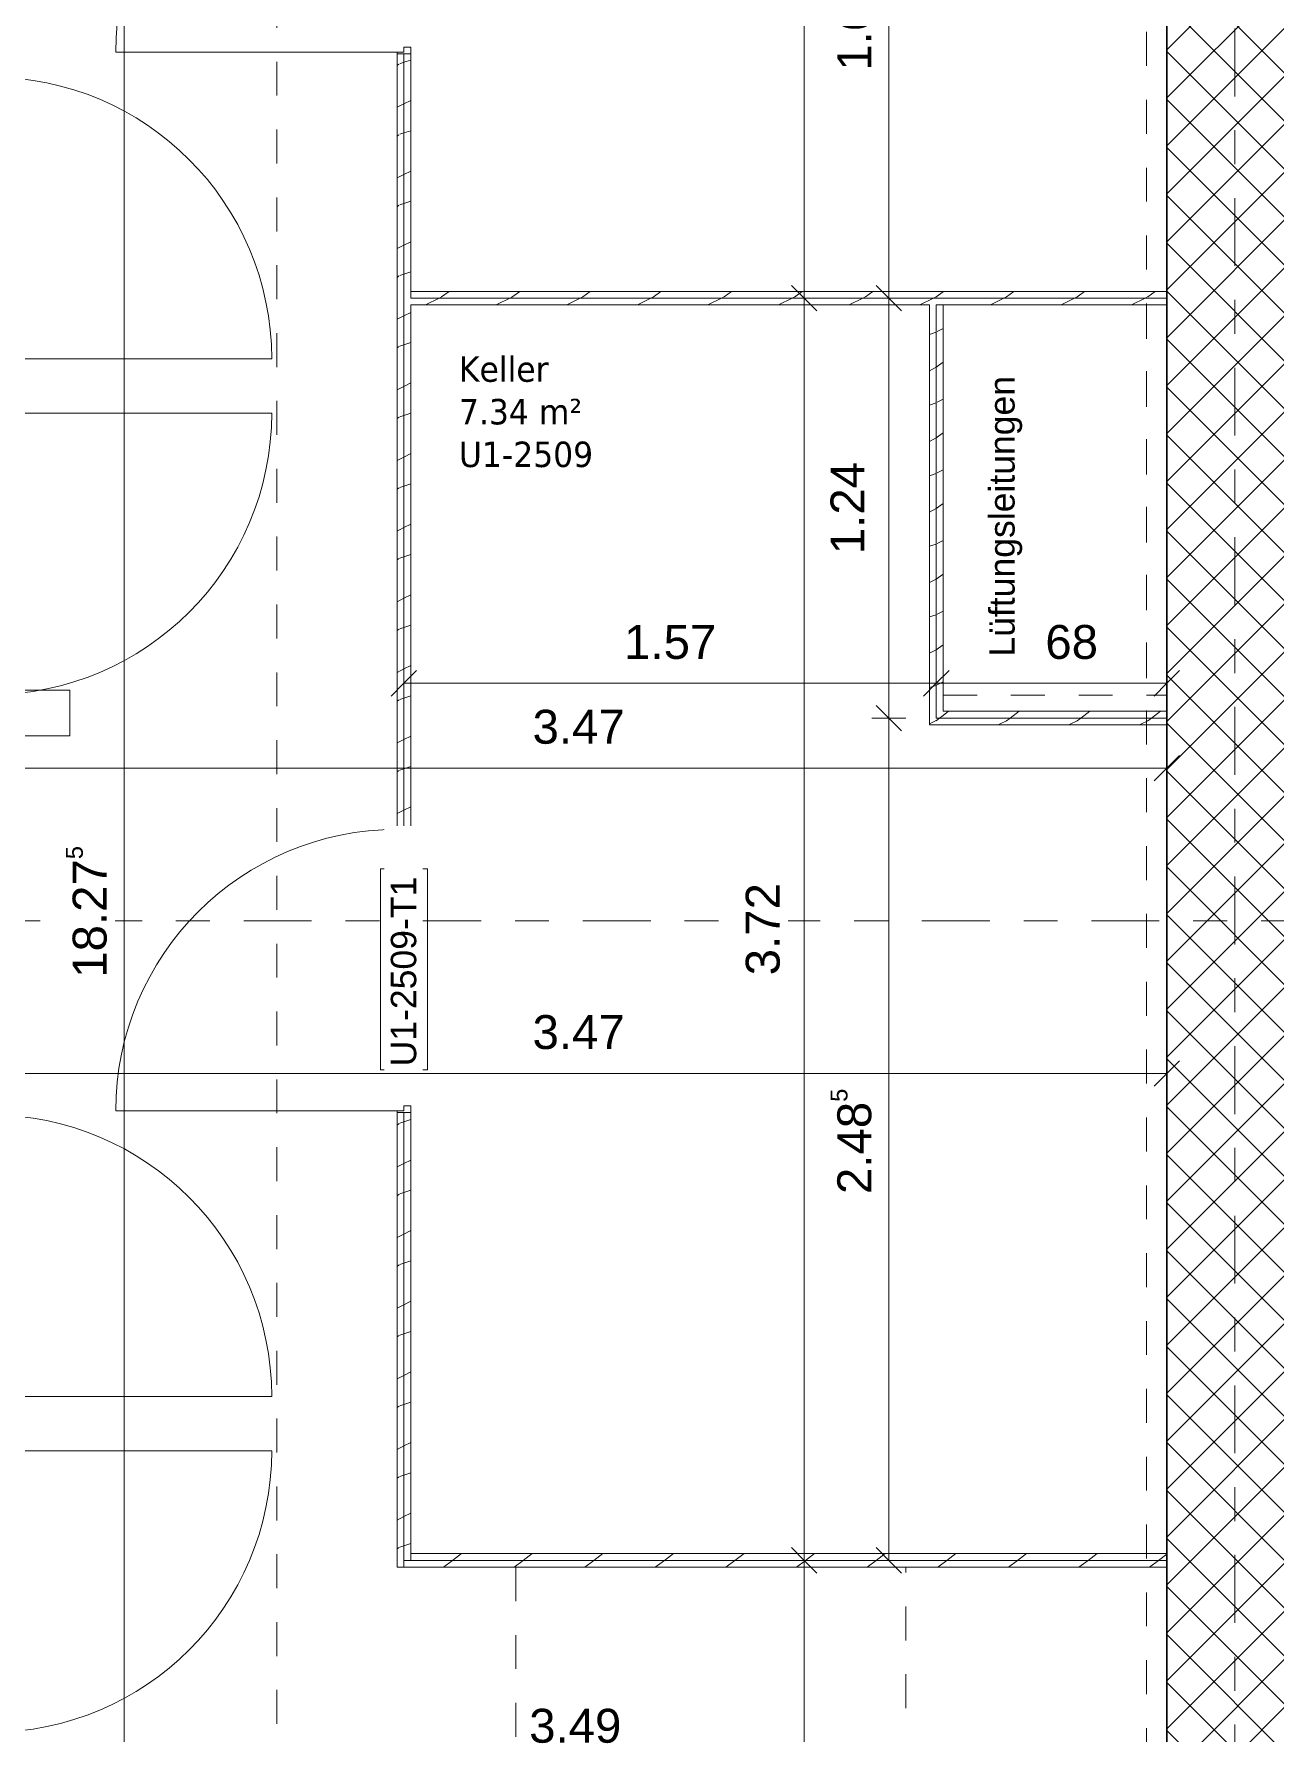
# Model space of a CAD drawing. Header units: metres. Extents: x -35.6 to 33, y -4 to 38.1.
# Drawn here: x -23.28 to -19.62, y 4.65 to 9.67 of the extents above; entities that cross this region are included whole.
import ezdxf

# ---------------------------------------------------------------- set-up
doc = ezdxf.new("R2010")
doc.units = ezdxf.units.M
for name, pattern in [('_Rasterlinie_', [0.375, 0.2, -0.05, 0.075, -0.05]), ('Gestrichelt', [0.1, 0.05, -0.05]), ('Strichpunkt - Fein', [0.2, 0.1, -0.05, 0, -0.05])]:
    doc.linetypes.add(name, pattern=pattern)
for name, color, linetype, lineweight in [('A-____-____-DIMS', 7, 'Continuous', 5), ('A-____-____-DIMS-50', 7, 'Continuous', 5), ('A-AREA-____-IDEN', 7, 'Continuous', 5), ('A-DETL-GENF-OTLN', 7, 'Continuous', 9), ('A-DOOR-____-IDEN', 7, 'Continuous', 5), ('A-DOOR-____-OTLN', 7, 'Continuous', 9), ('A-DOOR-FRAM-MCUT', 7, 'Continuous', 9), ('A-DOOR-OPNG-OTLN', 7, 'Continuous', 9), ('A-FLOR-____-OVHD', 7, 'Strichpunkt - Fein', 9), ('A-WALL-____-MCUT', 7, 'Continuous', 35), ('A-WALL-____-PATT', 7, 'Continuous', 35), ('A-WALL-FNSH-MCUT', 7, 'Continuous', 35), ('M-EQPM-____-OTLN', 7, 'Continuous', 9), ('S-GRID-____-OTLN', 7, 'Continuous', 5), ('Text', 7, 'Continuous', 5)]:
    doc.layers.add(name, color=color, linetype=linetype, lineweight=lineweight)
doc.layers.add('A-DETL-____-OTLN', color=5, linetype='Continuous', lineweight=9, true_color=0x0000ff)
doc.styles.add('Arial', font='arial.ttf', dxfattribs={"height": 0.1})
doc.styles.add('Arial_1', font='arial.ttf', dxfattribs={"height": 0.075})
doc.styles.add('Verdana_3', font='verdana.ttf', dxfattribs={"width": 0.9, "height": 0.075})
doc.dimstyles.new('SUB_Rohbau_fein_1', dxfattribs={"dimscale": 0.3048, "dimtxt": 0.102026, "dimasz": 0.246063, "dimexe": 0.164042, "dimexo": 0.0625, "dimgap": 0.123031, "dimtad": 1, "dimrnd": 0.005, "dimzin": 0, "dimdsep": 46, "dimtxsty": 'Arial', "dimblk1": 'OBLIQUE', "dimblk2": 'OBLIQUE', "dimsah": 1, "dimcen": 0.09, "dimazin": 0, "dimtfac": 1, "dimtdec": 4, "dimtix": 1, "dimtmove": 0, "dimatfit": 3, "dimfxl": 0.164042, "dimfxlon": 1, "dimtvp": 1, "dimtfill": 1, "dimtolj": 1, "dimtzin": 0, "dimarcsym": 2})
doc.dimstyles.new('SUB_Rohbau_fein_2', dxfattribs={"dimscale": 0.3048, "dimtxt": 0.102026, "dimasz": 0.246063, "dimexe": 0.164042, "dimexo": 0.0625, "dimgap": 0.123031, "dimtad": 1, "dimrnd": 0.005, "dimzin": 0, "dimdsep": 46, "dimtxsty": 'Arial', "dimblk1": 'OBLIQUE', "dimblk2": 'OBLIQUE', "dimsah": 1, "dimcen": 0.09, "dimazin": 0, "dimtfac": 1, "dimtdec": 4, "dimtix": 1, "dimtmove": 2, "dimatfit": 3, "dimfxl": 0.164042, "dimfxlon": 1, "dimtvp": 1, "dimtfill": 1, "dimtolj": 1, "dimtzin": 0, "dimarcsym": 2})
doc.dimstyles.new('SUB_Rohbau_fein_3', dxfattribs={"dimscale": 0.3048, "dimtxt": 0.102026, "dimasz": 0.246063, "dimexe": 0.164042, "dimexo": 0.0625, "dimgap": 0.123031, "dimtad": 1, "dimdec": 1, "dimlfac": 100, "dimrnd": 0.5, "dimdsep": 46, "dimtxsty": 'Arial', "dimblk1": 'OBLIQUE', "dimblk2": 'OBLIQUE', "dimsah": 1, "dimcen": 0.09, "dimazin": 0, "dimtfac": 1, "dimtdec": 4, "dimtix": 1, "dimtmove": 2, "dimatfit": 3, "dimfxl": 0.164042, "dimfxlon": 1, "dimtvp": 1, "dimtfill": 1, "dimtolj": 1, "dimtzin": 0, "dimarcsym": 2})
doc.dimstyles.new('SUB_Rohbau_fein_7', dxfattribs={"dimscale": 0.3048, "dimtxt": 0.102026, "dimasz": 0.246063, "dimexe": 0.164042, "dimexo": 0.0625, "dimgap": 0.123031, "dimtad": 1, "dimrnd": 0.005, "dimzin": 0, "dimdsep": 46, "dimtxsty": 'Arial', "dimblk1": 'OBLIQUE', "dimblk2": 'OBLIQUE', "dimsah": 1, "dimcen": 0.09, "dimazin": 0, "dimtfac": 1, "dimtdec": 4, "dimtix": 1, "dimtmove": 0, "dimatfit": 3, "dimfxl": 0.164042, "dimfxlon": 1, "dimtvp": 1, "dimtfill": 1, "dimtolj": 1, "dimtzin": 0, "dimarcsym": 2})
pattern_1 = [(216.87, (0.0833, 0.20825), (0.624749256, 0.416501116), [0.10412, -0.93712]), (206.565, (0.20825, 0.14578), (-0.20825414, -0.2082493), [0.23283, -0.23283]), (198.435, (0.20825, 0.04165), (-0.41650024, -0.20824584), [0.13171, -0.52684])]

# ---------------------------------------------------------------- blocks, each defined once
blk = doc.blocks.new('TU DF 1 - Rahmenstock - stumpf einschlagend - 800x1900 Kellerabteil-V13--01_UG_OK_FFB_AF_ro')
at = {"layer": 'A-DOOR-FRAM-MCUT', "color": 253, "true_color": 0x999999}
for p, q in [((-0.415, 0.02), (-0.42, 0.02)), ((-0.42, 0.02), (-0.42, -0.02)), ((-0.415, 0), (-0.415, 0.02)), ((-0.4, 0), (-0.415, 0)), ((-0.4, -0.02), (-0.4, 0)), ((0.415, 0), (0.4, 0)), ((0.4, 0), (0.4, -0.02)), ((0.42, 0.02), (0.415, 0.02)), ((0.415, 0.02), (0.415, 0)), ((0.42, -0.02), (0.42, 0.02)), ((-0.42, -0.02), (-0.4, -0.02)), ((0.4, -0.02), (0.42, -0.02))]:
    blk.add_line(p, q, dxfattribs=at)
at = {"layer": 'A-DOOR-OPNG-OTLN', "color": 253, "true_color": 0x999999}
blk.add_line((0.415, 0.02), (0.415, 0.85), dxfattribs=at)
blk.add_arc((0.415, 0.02), 0.83, 90, 180, dxfattribs=at)
blk = doc.blocks.new('TU DF 1 - Rahmenstock - stumpf einschlagend - 800x1900 Kellerabteil-V12--01_UG_OK_FFB_AF_ro')
at = {"layer": 'A-DOOR-FRAM-MCUT', "color": 253, "true_color": 0x999999}
for p, q in [((-0.42, 0.02), (-0.4, 0.02)), ((-0.42, -0.02), (-0.42, 0.02)), ((-0.4, 0.02), (-0.4, 0)), ((0.4, 0.02), (0.42, 0.02)), ((0.4, 0), (0.4, 0.02)), ((0.42, 0.02), (0.42, -0.02)), ((-0.415, -0.02), (-0.42, -0.02)), ((-0.415, 0), (-0.415, -0.02)), ((-0.4, 0), (-0.415, 0)), ((0.415, 0), (0.4, 0)), ((0.415, -0.02), (0.415, 0)), ((0.42, -0.02), (0.415, -0.02))]:
    blk.add_line(p, q, dxfattribs=at)
at = {"layer": 'A-DOOR-OPNG-OTLN', "color": 253, "true_color": 0x999999}
blk.add_line((0.415, -0.02), (0.415, -0.85), dxfattribs=at)
blk.add_arc((0.415, -0.02), 0.83, 180, 270, dxfattribs=at)
blk = doc.blocks.new('TU DF 1 - Rahmenstock - stumpf einschlagend - 800x1900 Kellerabteil-41621821--01_UG_OK_FFB_AF_ro')
at = {"layer": 'A-DOOR-FRAM-MCUT', "color": 253, "true_color": 0x999999}
for p, q in [((-0.42, 0.02), (-0.4, 0.02)), ((-0.42, -0.02), (-0.42, 0.02)), ((-0.4, 0.02), (-0.4, 0)), ((0.4, 0.02), (0.42, 0.02)), ((0.4, 0), (0.4, 0.02)), ((0.42, 0.02), (0.42, -0.02)), ((-0.415, -0.02), (-0.42, -0.02)), ((-0.415, 0), (-0.415, -0.02)), ((-0.4, 0), (-0.415, 0)), ((0.415, 0), (0.4, 0)), ((0.415, -0.02), (0.415, 0)), ((0.42, -0.02), (0.415, -0.02))]:
    blk.add_line(p, q, dxfattribs=at)
at = {"layer": 'A-DOOR-OPNG-OTLN', "color": 253, "true_color": 0x999999}
blk.add_line((0.415, -0.02), (0.415, -0.85), dxfattribs=at)
blk.add_arc((0.415, -0.02), 0.83, 180, 270, dxfattribs=at)
blk = doc.blocks.new('HLS_Entwässerungsrinne_2 - Wolfa Flachrinne-43349600--01_UG_OK_FFB_AF_ro')
at = {"layer": 'M-EQPM-____-OTLN'}
for p, q in [((1.2252, 0.135), (0, 0.135)), ((0, 0.135), (0, 0)), ((1.5, 0.135), (1.2452, 0.135)), ((1.5, 0), (1.5, 0.135)), ((0, 0), (1.2252, 0)), ((1.2652, 0), (1.5, 0))]:
    blk.add_line(p, q, dxfattribs=at)
blk = doc.blocks.new('DE_Detailverweis - mit_Rahmen-56961640--01_UG_OK_FFB_AF_ro')
at = {"layer": 'A-DETL-GENF-OTLN', "color": 30, "linetype": 'Strichpunkt - Fein', "true_color": 0xff8000}
blk.add_line((0, 34.7174), (0, 14.7794), dxfattribs=at)
blk = doc.blocks.new('DIMBLOCK678--01_UG_OK_FFB_AF_ro')
at = {"layer": 'A-____-____-DIMS-50'}
for p, q in [((-23.013, 16.2216), (-23.0505, 16.2591)), ((-23.013, 16.2216), (-23.063, 16.2216)), ((-23.013, -2.0534), (-23.013, 16.2216)), ((-23.013, 16.2216), (-22.9755, 16.1841)), ((-23.013, 16.2216), (-22.963, 16.2216)), ((-23.013, -2.0534), (-23.063, -2.0534)), ((-23.013, -2.0534), (-23.0505, -2.0159)), ((-23.013, -2.0534), (-22.9755, -2.0909)), ((-23.013, -2.0534), (-22.963, -2.0534))]:
    blk.add_line(p, q, dxfattribs=at)
at = {"layer": 'A-____-____-DIMS-50', "color": 0, "insert": (-23.185, 6.8836), "char_height": 0.1, "width": 0.481134, "attachment_point": 1, "rotation": 90, "line_spacing_factor": 0.941778, "style": 'Arial', "bg_fill": 3, "box_fill_scale": 1.25, "bg_fill_color": 256, "bg_fill_true_color": 13158600, "bg_fill_transparency": 0}
blk.add_mtext('18.27\\A2\\H0.5x;\\S5^  ;\\H2x;', dxfattribs=at)
blk = doc.blocks.new('_Oblique')
at = {"color": 0, "linetype": 'ByBlock', "lineweight": -2}
blk.add_line((-0.5, -0.5), (0.5, 0.5), dxfattribs=at)
blk = doc.blocks.new('DIMBLOCK692--01_UG_OK_FFB_AF_ro')
at = {"layer": 'A-____-____-DIMS-50'}
for p, q in [((-23.408, 7.5016), (-23.408, 7.5516)), ((-23.408, 7.5016), (-23.3705, 7.5391)), ((-19.938, 7.5016), (-19.938, 7.5516)), ((-19.938, 7.5016), (-19.9005, 7.5391)), ((-23.408, 7.5016), (-23.4455, 7.4641)), ((-23.408, 7.5016), (-19.938, 7.5016)), ((-23.408, 7.5016), (-23.408, 7.4516)), ((-19.938, 7.5016), (-19.9755, 7.4641)), ((-19.938, 7.5016), (-19.938, 7.4516))]:
    blk.add_line(p, q, dxfattribs=at)
at = {"layer": 'A-____-____-DIMS-50', "color": 0, "insert": (-21.8087, 7.6736), "char_height": 0.1, "width": 0.325653, "attachment_point": 1, "line_spacing_factor": 0.941778, "style": 'Arial', "bg_fill": 3, "box_fill_scale": 1.25, "bg_fill_color": 256, "bg_fill_true_color": 13158600, "bg_fill_transparency": 0}
blk.add_mtext('3.47', dxfattribs=at)
blk = doc.blocks.new('DIMBLOCK1189--01_UG_OK_FFB_AF_ro')
at = {"layer": 'A-____-____-DIMS-50'}
for p, q in [((-21.008, 5.1661), (-21.058, 5.1661)), ((-21.008, 5.1661), (-21.0455, 5.2036)), ((-21.008, 2.5102), (-21.008, 5.1661)), ((-21.008, 5.1661), (-20.9705, 5.1286)), ((-21.008, 5.1661), (-20.958, 5.1661)), ((-21.008, 2.5102), (-21.058, 2.5102)), ((-21.008, 2.5102), (-21.0455, 2.5477)), ((-21.008, 2.5102), (-20.9705, 2.4727)), ((-21.008, 2.5102), (-20.958, 2.5102))]:
    blk.add_line(p, q, dxfattribs=at)
at = {"layer": 'A-____-____-DIMS-50', "color": 0, "insert": (-21.18, 3.6764), "char_height": 0.1, "width": 0.388091, "attachment_point": 1, "rotation": 90, "line_spacing_factor": 0.941778, "style": 'Arial', "bg_fill": 3, "box_fill_scale": 1.25, "bg_fill_color": 256, "bg_fill_true_color": 13158600, "bg_fill_transparency": 0}
blk.add_mtext('2.65\\A2\\H0.5x;\\S5^  ;\\H2x;', dxfattribs=at)
blk = doc.blocks.new('DIMBLOCK1190--01_UG_OK_FFB_AF_ro')
at = {"layer": 'A-____-____-DIMS-50'}
for p, q in [((-21.008, 8.887), (-21.0455, 8.9245)), ((-21.008, 8.887), (-21.058, 8.887)), ((-21.008, 5.1661), (-21.008, 8.887)), ((-21.008, 8.887), (-20.9705, 8.8495)), ((-21.008, 8.887), (-20.958, 8.887)), ((-21.008, 5.1661), (-21.058, 5.1661)), ((-21.008, 5.1661), (-21.0455, 5.2036)), ((-21.008, 5.1661), (-20.9705, 5.1286)), ((-21.008, 5.1661), (-20.958, 5.1661))]:
    blk.add_line(p, q, dxfattribs=at)
at = {"layer": 'A-____-____-DIMS-50', "color": 0, "insert": (-21.18, 6.8908), "char_height": 0.1, "width": 0.325653, "attachment_point": 1, "rotation": 90, "line_spacing_factor": 0.941778, "style": 'Arial', "bg_fill": 3, "box_fill_scale": 1.25, "bg_fill_color": 256, "bg_fill_true_color": 13158600, "bg_fill_transparency": 0}
blk.add_mtext('3.72', dxfattribs=at)
blk = doc.blocks.new('DIMBLOCK1191--01_UG_OK_FFB_AF_ro')
at = {"layer": 'A-____-____-DIMS-50'}
for p, q in [((-21.008, 12.047), (-21.0455, 12.0845)), ((-21.008, 12.047), (-21.058, 12.047)), ((-21.008, 8.887), (-21.008, 12.047)), ((-21.008, 12.047), (-20.9705, 12.0095)), ((-21.008, 12.047), (-20.958, 12.047)), ((-21.008, 8.887), (-21.0455, 8.9245)), ((-21.008, 8.887), (-21.058, 8.887)), ((-21.008, 8.887), (-20.9705, 8.8495)), ((-21.008, 8.887), (-20.958, 8.887))]:
    blk.add_line(p, q, dxfattribs=at)
at = {"layer": 'A-____-____-DIMS-50', "color": 0, "insert": (-21.18, 10.0973), "char_height": 0.1, "width": 0.325653, "attachment_point": 1, "rotation": 90, "line_spacing_factor": 0.941778, "style": 'Arial', "bg_fill": 3, "box_fill_scale": 1.25, "bg_fill_color": 256, "bg_fill_true_color": 13158600, "bg_fill_transparency": 0}
blk.add_mtext('3.16', dxfattribs=at)
blk = doc.blocks.new('DIMBLOCK1195--01_UG_OK_FFB_AF_ro')
at = {"layer": 'A-____-____-DIMS-50'}
for p, q in [((-22.188, 7.7516), (-22.188, 7.8016)), ((-22.188, 7.7516), (-22.1505, 7.7891)), ((-20.618, 7.7516), (-20.618, 7.8016)), ((-20.618, 7.7516), (-20.5805, 7.7891)), ((-22.188, 7.7516), (-22.2255, 7.7141)), ((-22.188, 7.7516), (-20.618, 7.7516)), ((-22.188, 7.7516), (-22.188, 7.7016)), ((-20.618, 7.7516), (-20.6555, 7.7141)), ((-20.618, 7.7516), (-20.618, 7.7016))]:
    blk.add_line(p, q, dxfattribs=at)
at = {"layer": 'A-____-____-DIMS-50', "color": 0, "insert": (-21.5387, 7.9236), "char_height": 0.1, "width": 0.325653, "attachment_point": 1, "line_spacing_factor": 0.941778, "style": 'Arial', "bg_fill": 3, "box_fill_scale": 1.25, "bg_fill_color": 256, "bg_fill_true_color": 13158600, "bg_fill_transparency": 0}
blk.add_mtext('1.57', dxfattribs=at)
blk = doc.blocks.new('DIMBLOCK1196--01_UG_OK_FFB_AF_ro')
at = {"layer": 'A-____-____-DIMS-50'}
for p, q in [((-20.618, 7.7516), (-20.618, 7.8016)), ((-20.618, 7.7516), (-20.5805, 7.7891)), ((-19.938, 7.7516), (-19.938, 7.8016)), ((-19.938, 7.7516), (-19.9005, 7.7891)), ((-20.618, 7.7516), (-20.6555, 7.7141)), ((-20.618, 7.7516), (-19.938, 7.7516)), ((-20.618, 7.7516), (-20.618, 7.7016)), ((-19.938, 7.7516), (-19.9755, 7.7141)), ((-19.938, 7.7516), (-19.938, 7.7016))]:
    blk.add_line(p, q, dxfattribs=at)
at = {"layer": 'A-____-____-DIMS-50', "color": 0, "insert": (-20.2965, 7.9236), "char_height": 0.1, "width": 0.186088, "attachment_point": 1, "line_spacing_factor": 0.941778, "style": 'Arial', "bg_fill": 3, "box_fill_scale": 1.25, "bg_fill_color": 256, "bg_fill_true_color": 13158600, "bg_fill_transparency": 0}
blk.add_mtext('68', dxfattribs=at)
blk = doc.blocks.new('DIMBLOCK1199--01_UG_OK_FFB_AF_ro')
at = {"layer": 'A-____-____-DIMS-50'}
for p, q in [((-20.758, 7.6491), (-20.7955, 7.6866)), ((-20.758, 7.6491), (-20.808, 7.6491)), ((-20.758, 5.1661), (-20.758, 7.6491)), ((-20.758, 7.6491), (-20.7205, 7.6116)), ((-20.758, 7.6491), (-20.708, 7.6491)), ((-20.758, 5.1661), (-20.808, 5.1661)), ((-20.758, 5.1661), (-20.7955, 5.2036)), ((-20.758, 5.1661), (-20.7205, 5.1286)), ((-20.758, 5.1661), (-20.708, 5.1661))]:
    blk.add_line(p, q, dxfattribs=at)
at = {"layer": 'A-____-____-DIMS-50', "color": 0, "insert": (-20.93, 6.2459), "char_height": 0.1, "width": 0.388091, "attachment_point": 1, "rotation": 90, "line_spacing_factor": 0.941778, "style": 'Arial', "bg_fill": 3, "box_fill_scale": 1.25, "bg_fill_color": 256, "bg_fill_true_color": 13158600, "bg_fill_transparency": 0}
blk.add_mtext('2.48\\A2\\H0.5x;\\S5^  ;\\H2x;', dxfattribs=at)
blk = doc.blocks.new('DIMBLOCK1200--01_UG_OK_FFB_AF_ro')
at = {"layer": 'A-____-____-DIMS-50'}
for p, q in [((-20.758, 8.887), (-20.7955, 8.9245)), ((-20.758, 8.887), (-20.808, 8.887)), ((-20.758, 7.6491), (-20.758, 8.887)), ((-20.758, 8.887), (-20.7205, 8.8495)), ((-20.758, 8.887), (-20.708, 8.887)), ((-20.758, 7.6491), (-20.7955, 7.6866)), ((-20.758, 7.6491), (-20.808, 7.6491)), ((-20.758, 7.6491), (-20.7205, 7.6116)), ((-20.758, 7.6491), (-20.708, 7.6491))]:
    blk.add_line(p, q, dxfattribs=at)
at = {"layer": 'A-____-____-DIMS-50', "color": 0, "insert": (-20.93, 8.1323), "char_height": 0.1, "width": 0.325653, "attachment_point": 1, "rotation": 90, "line_spacing_factor": 0.941778, "style": 'Arial', "bg_fill": 3, "box_fill_scale": 1.25, "bg_fill_color": 256, "bg_fill_true_color": 13158600, "bg_fill_transparency": 0}
blk.add_mtext('1.24', dxfattribs=at)
blk = doc.blocks.new('DIMBLOCK1201--01_UG_OK_FFB_AF_ro')
at = {"layer": 'A-____-____-DIMS-50'}
for p, q in [((-20.758, 10.5516), (-20.7955, 10.5891)), ((-20.758, 10.5516), (-20.808, 10.5516)), ((-20.758, 8.887), (-20.758, 10.5516)), ((-20.758, 10.5516), (-20.7205, 10.5141)), ((-20.758, 10.5516), (-20.708, 10.5516)), ((-20.758, 8.887), (-20.7955, 8.9245)), ((-20.758, 8.887), (-20.808, 8.887)), ((-20.758, 8.887), (-20.7205, 8.8495)), ((-20.758, 8.887), (-20.708, 8.887))]:
    blk.add_line(p, q, dxfattribs=at)
at = {"layer": 'A-____-____-DIMS-50', "color": 0, "insert": (-20.93, 9.5576), "char_height": 0.1, "width": 0.388091, "attachment_point": 1, "rotation": 90, "line_spacing_factor": 0.941778, "style": 'Arial', "bg_fill": 3, "box_fill_scale": 1.25, "bg_fill_color": 256, "bg_fill_true_color": 13158600, "bg_fill_transparency": 0}
blk.add_mtext('1.66\\A2\\H0.5x;\\S5^  ;\\H2x;', dxfattribs=at)
blk = doc.blocks.new('DIMBLOCK1211--01_UG_OK_FFB_AF_ro')
at = {"layer": 'A-____-____-DIMS-50'}
for p, q in [((-23.428, 4.5566), (-23.428, 4.6066)), ((-23.428, 4.5566), (-23.3905, 4.5941)), ((-19.938, 4.5566), (-19.938, 4.6066)), ((-19.938, 4.5566), (-19.9005, 4.5941)), ((-23.428, 4.5566), (-23.4655, 4.5191)), ((-23.428, 4.5566), (-19.938, 4.5566)), ((-23.428, 4.5566), (-23.428, 4.5066)), ((-19.938, 4.5566), (-19.9755, 4.5191)), ((-19.938, 4.5566), (-19.938, 4.5066))]:
    blk.add_line(p, q, dxfattribs=at)
at = {"layer": 'A-____-____-DIMS-50', "color": 0, "insert": (-21.8187, 4.7286), "char_height": 0.1, "width": 0.325653, "attachment_point": 1, "line_spacing_factor": 0.941778, "style": 'Arial', "bg_fill": 3, "box_fill_scale": 1.25, "bg_fill_color": 256, "bg_fill_true_color": 13158600, "bg_fill_transparency": 0}
blk.add_mtext('3.49', dxfattribs=at)
blk = doc.blocks.new('DIMBLOCK1292--01_UG_OK_FFB_AF_ro')
at = {"layer": 'A-____-____-DIMS-50'}
for p, q in [((-23.408, 6.6016), (-23.408, 6.6516)), ((-23.408, 6.6016), (-23.3705, 6.6391)), ((-19.938, 6.6016), (-19.938, 6.6516)), ((-19.938, 6.6016), (-19.9005, 6.6391)), ((-23.408, 6.6016), (-23.4455, 6.5641)), ((-23.408, 6.6016), (-19.938, 6.6016)), ((-23.408, 6.6016), (-23.408, 6.5516)), ((-19.938, 6.6016), (-19.9755, 6.5641)), ((-19.938, 6.6016), (-19.938, 6.5516))]:
    blk.add_line(p, q, dxfattribs=at)
at = {"layer": 'A-____-____-DIMS-50', "color": 0, "insert": (-21.8087, 6.7736), "char_height": 0.1, "width": 0.325653, "attachment_point": 1, "line_spacing_factor": 0.941778, "style": 'Arial', "bg_fill": 3, "box_fill_scale": 1.25, "bg_fill_color": 256, "bg_fill_true_color": 13158600, "bg_fill_transparency": 0}
blk.add_mtext('3.47', dxfattribs=at)

msp = doc.modelspace()

# ---------------------------------------------------------------- hatches: boundary and pattern name
at = {"layer": 'A-WALL-____-PATT', "lineweight": 9, "true_color": 0xc3b7ad}
h = msp.add_hatch(dxfattribs=at)
h.set_pattern_fill('FP_4', color=9, style=0, pattern_type=2)
h.set_pattern_definition(pattern_1)
h.paths.add_polyline_path([(-22.188, 5.1461), (-22.188, 6.4861), (-22.208, 6.4861), (-22.208, 5.1461)])
h.paths.add_polyline_path([(-22.208, 7.3261), (-22.188, 7.3261), (-22.188, 9.607), (-22.208, 9.607), (-22.208, 8.5929)])
h.paths.add_polyline_path([(-22.188, 10.447), (-22.188, 12.067), (-22.208, 12.067), (-22.208, 10.447)])
h = msp.add_hatch(dxfattribs=at)
h.set_pattern_fill('FP_4', color=9, style=0, pattern_type=2)
h.set_pattern_definition(pattern_1)
h.paths.add_polyline_path([(-22.168, 5.1661), (-22.168, 6.4861), (-22.188, 6.4861), (-22.188, 5.1661)])
h.paths.add_polyline_path([(-22.168, 7.3261), (-22.168, 9.607), (-22.188, 9.607), (-22.188, 7.3261)])
h.paths.add_polyline_path([(-22.168, 10.447), (-22.168, 12.047), (-22.188, 12.0468), (-22.188, 10.447)])
at = {"layer": 'A-WALL-____-PATT', "lineweight": 9}
h = msp.add_hatch(dxfattribs=at)
h.set_pattern_fill('FP_1', color=256, style=0, pattern_type=2)
h.set_pattern_definition([(45, (0, 0), (-0.07071068, 0.07071068), []), (135, (0, 0), (-0.07071068, -0.07071068), [])])
h.paths.add_polyline_path([(-19.938, -2.0534), (-19.538, -2.0534), (-19.538, 11.1527), (-19.938, 11.887), (-19.938, -1.0334)])
at = {"layer": 'A-WALL-____-PATT', "lineweight": 9, "true_color": 0xc3b7ad}
h = msp.add_hatch(dxfattribs=at)
h.set_pattern_fill('FP_4', color=9, style=0, pattern_type=2)
h.set_pattern_definition(pattern_1)
h.paths.add_polyline_path([(-22.0054, 8.887), (-19.938, 8.887), (-19.938, 8.907), (-22.168, 8.907), (-22.168, 8.887)])
h = msp.add_hatch(dxfattribs=at)
h.set_pattern_fill('FP_4', color=9, style=0, pattern_type=2)
h.set_pattern_definition(pattern_1)
h.paths.add_polyline_path([(-19.938, 8.867), (-19.938, 8.887), (-22.168, 8.887), (-22.168, 8.867), (-19.9415, 8.867)])
h = msp.add_hatch(dxfattribs=at)
h.set_pattern_fill('FP_4', color=9, style=0, pattern_type=2)
h.set_pattern_definition(pattern_1)
h.paths.add_polyline_path([(-20.618, 7.6291), (-20.618, 8.867), (-20.638, 8.867), (-20.638, 7.6291)])
h = msp.add_hatch(dxfattribs=at)
h.set_pattern_fill('FP_4', color=9, style=0, pattern_type=2)
h.set_pattern_definition(pattern_1)
h.paths.add_polyline_path([(-20.598, 7.6491), (-20.598, 8.867), (-20.618, 8.867), (-20.618, 7.6491)])
h = msp.add_hatch(dxfattribs=at)
h.set_pattern_fill('FP_4', color=9, style=0, pattern_type=2)
h.set_pattern_definition(pattern_1)
h.paths.add_polyline_path([(-20.5977, 7.6491), (-19.938, 7.6491), (-19.938, 7.6691), (-20.598, 7.6691), (-20.598, 7.6491)])
h = msp.add_hatch(dxfattribs=at)
h.set_pattern_fill('FP_4', color=9, style=0, pattern_type=2)
h.set_pattern_definition(pattern_1)
h.paths.add_polyline_path([(-19.938, 7.6291), (-19.938, 7.6491), (-20.618, 7.6491), (-20.6177, 7.6291), (-19.9403, 7.6291)])
h = msp.add_hatch(dxfattribs=at)
h.set_pattern_fill('FP_4', color=9, style=0, pattern_type=2)
h.set_pattern_definition(pattern_1)
h.paths.add_polyline_path([(-19.938, 5.1461), (-19.938, 5.1661), (-22.188, 5.1661), (-22.1877, 5.1461), (-19.9394, 5.1461)])
h = msp.add_hatch(dxfattribs=at)
h.set_pattern_fill('FP_4', color=9, style=0, pattern_type=2)
h.set_pattern_definition(pattern_1)
h.paths.add_polyline_path([(-19.938, 5.1661), (-19.938, 5.1861), (-22.168, 5.1861), (-22.168, 5.1661), (-19.9394, 5.1661)])

# ---------------------------------------------------------------- linework, layer by layer
at = {"layer": 'A-DETL-____-OTLN', "color": 7, "linetype": 'Gestrichelt'}
for p, q in [((-19.998, 8.867), (-19.998, 7.717)), ((-20.598, 7.717), (-19.938, 7.717)), ((-21.858, 5.1461), (-21.858, 2.5302)), ((-20.708, 2.5302), (-20.708, 5.1461))]:
    msp.add_line(p, q, dxfattribs=at)
at = {"layer": 'A-FLOR-____-OVHD'}
msp.add_line((-19.998, 11.8717), (-19.998, -1.9934), dxfattribs=at)
at = {"layer": 'A-WALL-____-MCUT'}
for p, q in [((-19.938, 11.887), (-19.938, 7.6491)), ((-19.938, 7.6491), (-19.938, 2.5102))]:
    msp.add_line(p, q, dxfattribs=at)
at = {"layer": 'A-WALL-____-MCUT', "color": 253, "lineweight": 9, "true_color": 0x999999}
for p, q in [((-22.188, 7.3261), (-22.188, 9.607)), ((-22.168, 8.907), (-22.168, 8.887)), ((-19.938, 8.887), (-22.168, 8.887)), ((-20.598, 8.867), (-20.618, 8.867)), ((-20.618, 8.867), (-20.618, 7.6491)), ((-19.938, 7.6491), (-20.618, 7.6491)), ((-22.188, 5.1461), (-22.188, 6.4861)), ((-19.938, 5.1661), (-22.188, 5.1661)), ((-22.168, 5.1861), (-22.168, 5.1661))]:
    msp.add_line(p, q, dxfattribs=at)
at = {"layer": 'A-WALL-FNSH-MCUT', "color": 253, "lineweight": 9, "true_color": 0x999999}
for p, q in [((-22.208, 9.607), (-22.208, 7.3261)), ((-22.168, 9.607), (-22.208, 9.607)), ((-22.168, 8.907), (-22.168, 9.607)), ((-19.938, 8.907), (-22.168, 8.907)), ((-22.168, 7.3261), (-22.168, 8.867)), ((-22.168, 8.867), (-20.638, 8.867)), ((-20.638, 8.867), (-20.638, 7.6291)), ((-20.598, 8.867), (-19.938, 8.867)), ((-20.598, 7.6691), (-20.598, 8.867)), ((-19.938, 7.6691), (-20.598, 7.6691)), ((-20.638, 7.6291), (-19.938, 7.6291)), ((-22.208, 7.3261), (-22.168, 7.3261)), ((-22.208, 6.4861), (-22.208, 5.1461)), ((-22.168, 6.4861), (-22.208, 6.4861)), ((-22.168, 5.1861), (-22.168, 6.4861)), ((-19.938, 5.1861), (-22.168, 5.1861)), ((-22.208, 5.1461), (-19.938, 5.1461))]:
    msp.add_line(p, q, dxfattribs=at)
at = {"layer": 'S-GRID-____-OTLN', "color": 8, "linetype": '_Rasterlinie_', "true_color": 0x808080}
for p, q in [((-19.738, -3.518), (-19.738, 26.6349)), ((-34.6604, 7.0516), (27.9515, 7.0516))]:
    msp.add_line(p, q, dxfattribs=at)

# ---------------------------------------------------------------- block references
at = {"layer": 'A-DETL-GENF-OTLN', "color": 30, "true_color": 0xff8000}
msp.add_blockref('DE_Detailverweis - mit_Rahmen-56961640--01_UG_OK_FFB_AF_ro', (-22.563, -18.1334), dxfattribs=at)
at = {"layer": 'A-DOOR-____-OTLN', "color": 253, "true_color": 0x999999}
for name, p, rotation in [('TU DF 1 - Rahmenstock - stumpf einschlagend - 800x1900 Kellerabteil-41621821--01_UG_OK_FFB_AF_ro', (-22.188, 10.027), 270.0000000000001), ('TU DF 1 - Rahmenstock - stumpf einschlagend - 800x1900 Kellerabteil-V13--01_UG_OK_FFB_AF_ro', (-23.428, 9.1234), 270.0000000000001), ('TU DF 1 - Rahmenstock - stumpf einschlagend - 800x1900 Kellerabteil-V12--01_UG_OK_FFB_AF_ro', (-23.428, 8.1334), 90.0000000000001), ('TU DF 1 - Rahmenstock - stumpf einschlagend - 800x1900 Kellerabteil-41621821--01_UG_OK_FFB_AF_ro', (-22.188, 6.9061), 270.0000000000001), ('TU DF 1 - Rahmenstock - stumpf einschlagend - 800x1900 Kellerabteil-V13--01_UG_OK_FFB_AF_ro', (-23.428, 6.0643), 270.0000000000001), ('TU DF 1 - Rahmenstock - stumpf einschlagend - 800x1900 Kellerabteil-V12--01_UG_OK_FFB_AF_ro', (-23.428, 5.0743), 90.00000000000007)]:
    msp.add_blockref(name, p, dxfattribs=dict(at, rotation=rotation))
at = {"layer": 'M-EQPM-____-OTLN'}
msp.add_blockref('HLS_Entwässerungsrinne_2 - Wolfa Flachrinne-43349600--01_UG_OK_FFB_AF_ro', (-24.6733, 7.5966), dxfattribs=at)

# ---------------------------------------------------------------- texts
at = {"layer": 'A-AREA-____-IDEN', "color": 8, "true_color": 0x808080, "char_height": 0.075, "attachment_point": 1, "style": 'Verdana_3'}
for s, insert, width in [('Keller', (-22.0258, 8.7156), 0.331899), ('7.34 m²', (-22.0258, 8.5899), 0.472595), ('U1-2509', (-22.0258, 8.4642), 0.497848)]:
    msp.add_mtext(s, dxfattribs=dict(at, insert=insert, width=width))
at = {"layer": 'Text', "insert": (-20.4621, 7.8305), "char_height": 0.075, "width": 1.010126, "attachment_point": 1, "rotation": 90, "style": 'Arial_1'}
msp.add_mtext('Lüftungsleitungen', dxfattribs=at)

# ---------------------------------------------------------------- next in the draw order: dimensions: what is measured, and where the dimension line sits
at = {"layer": 'A-____-____-DIMS'}
for base, p1, p2, text, dimstyle, override, picture, middle in [((-23.013, 16.2216), (-23.063, -2.0534), (-23.063, 16.2216), '\\A1;18.27\\Q;{\\A1;{\\H0.5x;\\S5^ ;}}', 'SUB_Rohbau_fein_1', {"dimpost": '<>', "dimfxl": 18.275004}, 'DIMBLOCK678--01_UG_OK_FFB_AF_ro', (-23.1016, 7.0841)), ((-21.008, 5.1661), (-21.058, 2.5102), (-21.058, 5.1661), '\\A1;2.65\\Q;{\\A1;{\\H0.5x;\\S5^ ;}}', 'SUB_Rohbau_fein_7', {"dimpost": '<>', "dimfxl": 2.655867}, 'DIMBLOCK1189--01_UG_OK_FFB_AF_ro', (-21.0966, 3.8381))]:
    dim = msp.add_linear_dim(base=base, p1=p1, p2=p2, angle=90, text=text, dimstyle=dimstyle, override=override, dxfattribs=at)
    dim.commit()
    dim.dimension.update_dxf_attribs({"geometry": picture, "text_midpoint": middle})

# ---------------------------------------------------------------- next in the draw order: dimensions: what is measured, and where the dimension line sits
for base, p1, p2, dimstyle, override, picture, middle in [((-19.938, 7.5016), (-23.408, 7.4516), (-19.938, 7.5516), 'SUB_Rohbau_fein_1', {"dimpost": '<>', "dimfxl": 3.471441}, 'DIMBLOCK692--01_UG_OK_FFB_AF_ro', (-21.673, 7.5901)), ((-19.938, 4.5566), (-23.428, 4.6066), (-19.938, 4.6066), 'SUB_Rohbau_fein_7', {"dimpost": '<>', "dimfxl": 3.49}, 'DIMBLOCK1211--01_UG_OK_FFB_AF_ro', (-21.683, 4.6451))]:
    dim = msp.add_linear_dim(base=base, p1=p1, p2=p2, dimstyle=dimstyle, override=override, dxfattribs=at)
    dim.commit()
    dim.dimension.update_dxf_attribs({"geometry": picture, "text_midpoint": middle})

# ---------------------------------------------------------------- next in the draw order: dimensions: what is measured, and where the dimension line sits
dim = msp.add_linear_dim(base=(-21.008, 8.887), p1=(-21.058, 5.1661), p2=(-21.058, 8.887), angle=90, dimstyle='SUB_Rohbau_fein_7', override={"dimpost": '<>', "dimfxl": 3.720927}, dxfattribs=at)
dim.commit()
dim.dimension.update_dxf_attribs({"geometry": 'DIMBLOCK1190--01_UG_OK_FFB_AF_ro', "text_midpoint": (-21.0966, 7.0265)})

# ---------------------------------------------------------------- next in the draw order: dimensions: what is measured, and where the dimension line sits
dim = msp.add_linear_dim(base=(-21.008, 12.047), p1=(-21.058, 8.887), p2=(-21.058, 12.047), angle=90, dimstyle='SUB_Rohbau_fein_2', override={"dimpost": '<>', "dimfxl": 3.16}, dxfattribs=at)
dim.commit()
dim.dimension.update_dxf_attribs({"geometry": 'DIMBLOCK1191--01_UG_OK_FFB_AF_ro', "text_midpoint": (-21.1134, 10.2601), "dimtype": 160, "text_rotation": 90})
dim = msp.add_linear_dim(base=(-20.618, 7.7516), p1=(-22.188, 7.8016), p2=(-20.618, 7.8016), dimstyle='SUB_Rohbau_fein_7', override={"dimpost": '<>', "dimfxl": 1.57}, dxfattribs=at)
dim.commit()
dim.dimension.update_dxf_attribs({"geometry": 'DIMBLOCK1195--01_UG_OK_FFB_AF_ro', "text_midpoint": (-21.403, 7.8401)})

# ---------------------------------------------------------------- next in the draw order: dimensions: what is measured, and where the dimension line sits
dim = msp.add_linear_dim(base=(-19.938, 7.7516), p1=(-20.618, 7.8016), p2=(-19.938, 7.8016), dimstyle='SUB_Rohbau_fein_3', override={"dimpost": '<>', "dimfxl": 0.68}, dxfattribs=at)
dim.commit()
dim.dimension.update_dxf_attribs({"geometry": 'DIMBLOCK1196--01_UG_OK_FFB_AF_ro', "text_midpoint": (-20.2035, 7.8569), "dimtype": 160})
dim = msp.add_linear_dim(base=(-20.758, 7.6491), p1=(-20.808, 5.1661), p2=(-20.708, 7.6491), angle=90, text='\\A1;2.48\\Q;{\\A1;{\\H0.5x;\\S5^ ;}}', dimstyle='SUB_Rohbau_fein_7', override={"dimpost": '<>', "dimfxl": 2.485012}, dxfattribs=at)
dim.commit()
dim.dimension.update_dxf_attribs({"geometry": 'DIMBLOCK1199--01_UG_OK_FFB_AF_ro', "text_midpoint": (-20.8466, 6.4076)})

# ---------------------------------------------------------------- next in the draw order: dimensions: what is measured, and where the dimension line sits
dim = msp.add_linear_dim(base=(-20.758, 8.887), p1=(-20.708, 7.6491), p2=(-20.808, 8.887), angle=90, dimstyle='SUB_Rohbau_fein_7', override={"dimpost": '<>', "dimfxl": 1.241961}, dxfattribs=at)
dim.commit()
dim.dimension.update_dxf_attribs({"geometry": 'DIMBLOCK1200--01_UG_OK_FFB_AF_ro', "text_midpoint": (-20.8457, 8.268)})
dim = msp.add_linear_dim(base=(-19.938, 6.6016), p1=(-23.408, 6.6516), p2=(-19.938, 6.6516), dimstyle='SUB_Rohbau_fein_7', override={"dimpost": '<>', "dimfxl": 3.47}, dxfattribs=at)
dim.commit()
dim.dimension.update_dxf_attribs({"geometry": 'DIMBLOCK1292--01_UG_OK_FFB_AF_ro', "text_midpoint": (-21.673, 6.6901)})

# ---------------------------------------------------------------- next in the draw order: linework, layer by layer
at = {"layer": 'A-DOOR-____-IDEN', "flags": 128}
msp.add_lwpolyline([(-22.1186, 7.2044), (-22.1186, 6.6124), (-22.2576, 6.6124), (-22.2576, 7.2044)], close=True, dxfattribs=at)

# ---------------------------------------------------------------- next in the draw order: dimensions: what is measured, and where the dimension line sits
at = {"layer": 'A-____-____-DIMS'}
dim = msp.add_linear_dim(base=(-20.758, 10.5516), p1=(-20.808, 8.887), p2=(-20.708, 10.5516), angle=90, text='\\A1;1.66\\Q;{\\A1;{\\H0.5x;\\S5^ ;}}', dimstyle='SUB_Rohbau_fein_7', override={"dimpost": '<>', "dimfxl": 1.66757}, dxfattribs=at)
dim.commit()
dim.dimension.update_dxf_attribs({"geometry": 'DIMBLOCK1201--01_UG_OK_FFB_AF_ro', "text_midpoint": (-20.8466, 9.7193)})

# ---------------------------------------------------------------- next in the draw order: texts
at = {"layer": 'A-DOOR-____-IDEN', "insert": (-22.2267, 6.6224), "char_height": 0.075, "width": 0.689451, "attachment_point": 1, "rotation": 90, "style": 'Arial_1', "bg_fill": 3, "box_fill_scale": 1.25, "bg_fill_color": 256, "bg_fill_true_color": 13158600, "bg_fill_transparency": 0}
msp.add_mtext('U1-2509-T1', dxfattribs=at)

doc.saveas('drawing.dxf')
